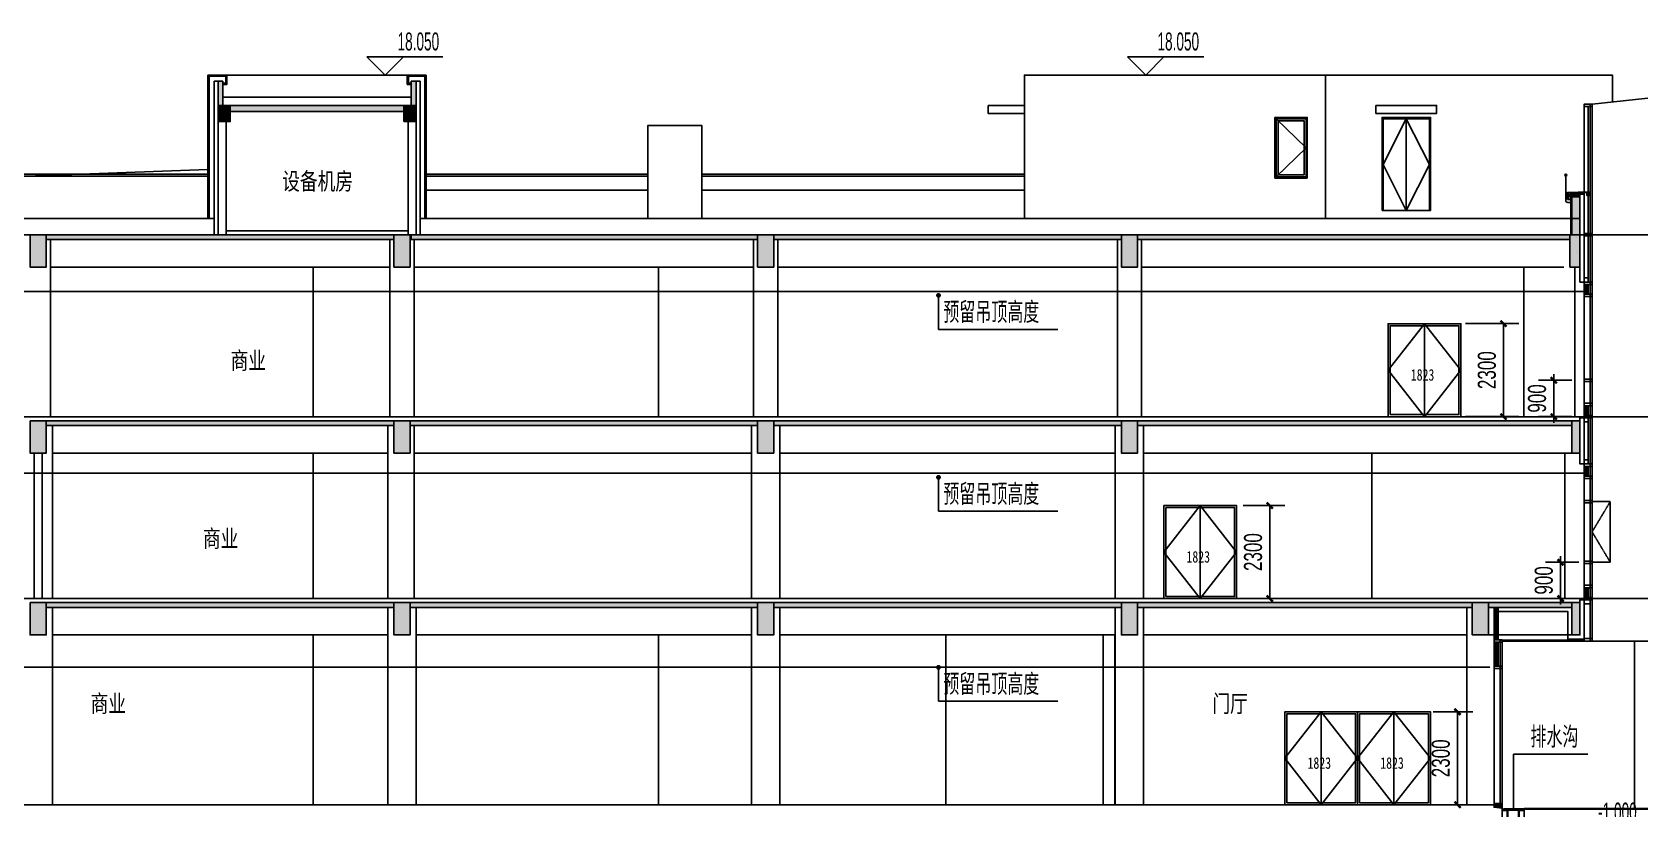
# Model space of a CAD drawing. Extents: x -186194 to 139607, y -228907 to -26595.
# Drawn here: x 79452 to 119230, y -204664 to -185454 of the extents above; entities that cross this region are included whole.
import ezdxf

# ---------------------------------------------------------------- set-up
doc = ezdxf.new("R2010")
doc.units = 0
doc.header["$LTSCALE"] = 10
doc.header["$MEASUREMENT"] = 0
doc.linetypes.add('DASH', pattern=[0.35, 0.25, -0.1])
for name, color, linetype in [('01-标注_尺寸', 124, 'Continuous'), ('01-标注_标高', 200, 'Continuous'), ('01-标注_符号', 200, 'Continuous'), ('02-TEXT_房间', 7, 'Continuous'), ('02-TEXT_标注', 130, 'Continuous'), ('05-填充_天正', 26, 'Continuous'), ('A-C_玻璃幕墙', 140, 'Continuous'), ('A-C_窗', 140, 'Continuous'), ('A-C_门', 150, 'Continuous'), ('A-D_龙骨', 152, 'Continuous'), ('A-E_栏杆', 232, 'Continuous'), ('A-SUR_保温', 222, 'Continuous'), ('A-SUR_吊顶', 40, 'Continuous'), ('A-SUR_看线', 231, 'Continuous'), ('A-SUR_面层', 191, 'Continuous'), ('A-TECH_结构', 21, 'Continuous'), ('A_STR-砌块墙', 121, 'Continuous'), ('A_STR-砼墙', 51, 'Continuous'), ('A_STR-砼柱', 51, 'Continuous'), ('D_石材', 111, 'Continuous'), ('D_铝板', 181, 'Continuous'), ('PUB_HATCH', 8, 'Continuous'), ('构造物', 145, 'Continuous'), ('钢龙骨', 173, 'Continuous')]:
    doc.layers.add(name, color=color, linetype=linetype)
doc.layers.add('04-不打印_辅助线', color=165, linetype='Continuous', plot=False)
doc.layers.add('ALP1_alum.panel', color=150, linetype='Continuous', lineweight=20)
doc.styles.add('_TCH_DIM', font='ros.shx', dxfattribs={"width": 0.8, "bigfont": 'jd.shx'})
doc.styles.add('_TCH_DIM_T3', font='ros.shx', dxfattribs={"width": 0.705882, "bigfont": 'jd.shx'})
doc.styles.get("Standard").update_dxf_attribs({"font": 'STXIHEI_0.TTF', "width": 0.75})
doc.dimstyles.new('_TCH_ARCH&&150', dxfattribs={"dimtxt": 446.25, "dimasz": 150, "dimexe": 375, "dimexo": 450, "dimgap": 189.375, "dimtad": 1, "dimdec": 0, "dimzin": 0, "dimdsep": 46, "dimtxsty": '_TCH_DIM_T3', "dimblk": 'ARCHTICK', "dimcen": 0.09, "dimclrt": 7, "dimazin": 2, "dimtfac": 1, "dimtdec": 0, "dimtix": 1, "dimtmove": 2, "dimatfit": 3, "dimfxl": 0, "dimtolj": 1, "dimtzin": 0, "dimarcsym": 0})
pattern_1 = [(45, (4697.017, 670), (-17.96051, 17.96051), []), (45, (4714.977, 670), (-17.96051, 17.96051), [12.7, -6.35])]

# ---------------------------------------------------------------- blocks, each defined once
blk = doc.blocks.new('A$C7BB36D39')
for points in [[(0, 0), (1800, 0), (1800, 2300), (0, 2300)], [(50, 50), (1750, 50), (1750, 2250), (50, 2250)]]:
    blk.add_lwpolyline(points, close=True)
for points in [[(900, 2300), (0, 1150), (900, 0)], [(900, 2300), (900, 0)], [(900, 2300), (1800, 1150), (900, 0)]]:
    blk.add_lwpolyline(points)
at = {"layer": '04-不打印_辅助线', "width": 0.75}
blk.add_text('1823', height=285.4, dxfattribs=at).set_placement((561, 891))
blk = doc.blocks.new('kyuhtr')
for points in [[(50, -30), (0, -30), (0, 30), (50, 30)], [(50, -30), (200, -30), (200, 30), (50, 30)]]:
    blk.add_lwpolyline(points, close=True)
blk = doc.blocks.new('$LinePat$岩棉板')
at = {"color": 0}
for p, q in [((0, -17), (12, -67)), ((12, -67), (24, -17))]:
    blk.add_line(p, q, dxfattribs=at)
for centre, start, end in [((12, -17), 0, 180), ((0, -67), 270, 0), ((24, -67), 180, 270)]:
    blk.add_arc(centre, 12, start, end, dxfattribs=at)
at = {"layer": 'Defpoints'}
blk.add_point((0, 0), dxfattribs=at)
at = {"layer": 'Defpoints', "color": 0}
blk.add_point((24, -84), dxfattribs=at)
blk = doc.blocks.new('*U19')
blk.add_lwpolyline([(0, 100), (800, 100), (800, 0), (0, 0)], close=True)
at = {"color": 8, "xscale": -1.190476189487072, "yscale": 1.188379012465143, "zscale": 1.188379012465143}
for p in [(29, 100), (57, 100), (86, 100), (114, 100), (143, 100), (171, 100), (200, 100), (229, 100), (257, 100), (286, 100), (314, 100), (343, 100), (371, 100), (400, 100), (429, 100), (457, 100), (486, 100), (514, 100), (543, 100), (571, 100), (600, 100), (629, 100), (657, 100), (686, 100), (714, 100), (743, 100), (771, 100), (800, 100)]:
    blk.add_blockref('$LinePat$岩棉板', p, dxfattribs=at)
blk = doc.blocks.new('*U21')
blk.add_lwpolyline([(0, 100), (590, 100), (590, 0), (0, 0)], close=True)
at = {"color": 8, "xscale": -1.229166665642361, "yscale": 1.188379012465143, "zscale": 1.188379012465143}
for p in [(29.5, 100), (59, 100), (88.5, 100), (118, 100), (147.5, 100), (177, 100), (206.5, 100), (236, 100), (265.5, 100), (295, 100), (324.5, 100), (354, 100), (383.5, 100), (413, 100), (442.5, 100), (472, 100), (501.5, 100), (531, 100), (560.5, 100), (590, 100)]:
    blk.add_blockref('$LinePat$岩棉板', p, dxfattribs=at)
blk = doc.blocks.new('*U13')
blk.add_lwpolyline([(0, 100), (240, 100), (240, 0), (0, 0)], close=True)
at = {"color": 8, "xscale": -1.249999998958333, "yscale": 1.188379012465143, "zscale": 1.188379012465143}
for p in [(30, 100), (60, 100), (90, 100), (120, 100), (150, 100), (180, 100), (210, 100), (240, 100)]:
    blk.add_blockref('$LinePat$岩棉板', p, dxfattribs=at)
blk = doc.blocks.new('A$C3FB54351')
at = {"layer": '05-填充_天正', "transparency": 33554641}
h = blk.add_hatch(dxfattribs=at)
h.set_pattern_fill('HEX', color=256, scale=1.5)
h.set_pattern_definition([(0, (-63177.6542, -44584.9073), (0, 2.474667), [1.42875, -2.8575]), (120, (-63177.6542, -44584.9073), (-2.14312449, -1.2373335), [1.42875, -2.8575]), (60, (-63176.2254, -44584.9073), (-2.14312449, 1.2373335), [1.42875, -2.8575])])
edge = h.paths.add_edge_path()
edge.add_ellipse((220, 47), major_axis=(0, 10.1), ratio=0.986294, start_angle=0, end_angle=360, ccw=False)
at = {"layer": '05-填充_天正'}
blk.add_arc((220, 74), 17.2, 234.5074, 305.4926, dxfattribs=at)
at = {"layer": '05-填充_天正', "transparency": 33554641, "extrusion": (0, 0, -1)}
blk.add_ellipse((220, 47), major_axis=(0, 10.1), ratio=0.986294, start_param=-1.570796, end_param=4.712389, dxfattribs=at)
at = {"layer": 'ALP1_alum.panel'}
for points in [[(-230, -127), (-230, -130), (-310, -130), (-310, 50), (210, 60), (210, 40), (-290, 30), (-290, -110), (-243, -110), (-243, -127)], [(207, 40), (207, 57), (-307, 47), (-307, -127), (-230, -127)]]:
    blk.add_lwpolyline(points, dxfattribs=at)
at = {"layer": '钢龙骨'}
for points in [[(230, 30), (230, -30), (170, -30), (170, 30)], [(226, 26), (226, -26), (174, -26), (174, 26)]]:
    blk.add_lwpolyline(points, close=True, dxfattribs=at)
blk = doc.blocks.new('dartt')
at = {"transparency": 33554641}
h = blk.add_hatch(dxfattribs=at)
h.set_pattern_fill('ANSI32', color=26)
h.set_pattern_definition([(45, (1294.211, 122.3605), (-3.367596, 3.367596), []), (45, (1296.4563, 122.3605), (-3.367596, 3.367596), [])])
edge = h.paths.add_edge_path()
edge.add_arc((0, 21), 4, 0, 90)
edge.add_line((0, 25), (0, 0))
edge.add_line((0, 0), (25, 0))
edge.add_arc((21, 0), 4, 0, 90)
edge.add_line((21, 4), (4, 4))
edge.add_line((4, 4), (4, 21))
blk.add_lwpolyline([(0, 25), (0, 0), (25, 0)])
blk.add_lwpolyline([(0, 25), (0, 25, -0.414214), (4, 21), (4, 4), (21, 4, -0.414214), (25, 0), (25, 0)], format="xyb")
blk = doc.blocks.new('$LinePat$素土夯实')
at = {"color": 0}
for p, q in [((0, -210), (210, 0)), ((120, -300), (420, 0)), ((420, 0), (608, -188)), ((495, -300), (795, 0)), ((615, 0), (705, -90)), ((210, -210), (300, -300)), ((315, -105), (502, -293)), ((705, -300), (795, -210))]:
    blk.add_line(p, q, dxfattribs=at)
blk = doc.blocks.new('drsrtg')
at = {"layer": '05-填充_天正'}
h = blk.add_hatch(dxfattribs=at)
h.set_pattern_fill('ANSI33', color=256, scale=8)
h.set_pattern_definition([(45, (4711.517, 670), (-17.96051, 17.96051), []), (45, (4729.477, 670), (-17.96051, 17.96051), [12.7, -6.35])])
h.paths.add_polyline_path([(-608, 580), (-608, 550), (-513, 550), (-513, 580)])
h = blk.add_hatch(dxfattribs=at)
h.set_pattern_fill('ANSI33', color=256, scale=8)
h.set_pattern_definition(pattern_1)
h.paths.add_polyline_path([(-448, 550), (-448, 580), (-498, 580), (-498, 550)])
h = blk.add_hatch(dxfattribs=at)
h.set_pattern_fill('ANSI33', color=256, scale=8)
h.set_pattern_definition(pattern_1)
h.paths.add_polyline_path([(-383, 550), (-383, 580), (-433, 580), (-433, 550)])
h = blk.add_hatch(dxfattribs=at)
h.set_pattern_fill('ANSI33', color=256, scale=8)
h.set_pattern_definition(pattern_1)
h.paths.add_polyline_path([(-318, 550), (-318, 580), (-368, 580), (-368, 550)])
h = blk.add_hatch(dxfattribs=at)
h.set_pattern_fill('ANSI33', color=256, scale=8)
h.set_pattern_definition(pattern_1)
h.paths.add_polyline_path([(-253, 550), (-253, 580), (-303, 580), (-303, 550)])
h = blk.add_hatch(dxfattribs=at)
h.set_pattern_fill('ANSI33', color=256, scale=8)
h.set_pattern_definition([(45, (4721.517, 670), (-17.96051, 17.96051), []), (45, (4739.477, 670), (-17.96051, 17.96051), [12.7, -6.35])])
h.paths.add_polyline_path([(-108, 550), (-108, 580), (-238, 580), (-238, 550)])
blk.add_lwpolyline([(-500, 550), (-500, 240), (-240, 240), (-240, 550)], dxfattribs=at)
at = {"layer": 'A-SUR_面层'}
for p, q in [((-108, 580), (-608, 580)), ((-608, 550), (-608, 580)), ((-108, 550), (-608, 550)), ((-513, 550), (-513, 580)), ((-498, 550), (-498, 580)), ((-448, 550), (-448, 580)), ((-433, 550), (-433, 580)), ((-383, 550), (-383, 580)), ((-368, 550), (-368, 580)), ((-318, 550), (-318, 580)), ((-303, 550), (-303, 580)), ((-253, 550), (-253, 580)), ((-238, 550), (-238, 580)), ((-108, 550), (-108, 580))]:
    blk.add_line(p, q, dxfattribs=at)
at = {"layer": 'A_STR-砌块墙'}
for points in [[(-640, 540), (-520, 540), (-520, 120), (-220, 120), (-220, 540), (-100, 540), (-100, 0), (-640, 0), (-640, 540)], [(-100, 0), (-740, 0), (-740, -100), (0, -100), (0, 0), (-520, 0)]]:
    blk.add_lwpolyline(points, dxfattribs=at)
at = {"layer": 'A-SUR_看线', "xscale": -0.1861635220123852, "yscale": 0.1666666666666667, "zscale": 0.1666666666666667}
for p in [(-592, -100), (-444, -100), (-296, -100), (-148, -100), (0, -100)]:
    blk.add_blockref('$LinePat$素土夯实', p, dxfattribs=at)
at = {"layer": '构造物', "linetype": 'DASH', "ltscale": 0.2}
blk.add_blockref('dartt', (-620, 540), dxfattribs=at)
at = {"layer": '构造物', "linetype": 'DASH', "ltscale": 0.2, "xscale": -1}
blk.add_blockref('dartt', (-100, 540), dxfattribs=at)
blk = doc.blocks.new('A$C09AA4564')
at = {"layer": 'D_铝板'}
blk.add_lwpolyline([(0, 0), (0, -80), (200, -60), (200, -40), (20, -58), (20, 0)], close=True, dxfattribs=at)
at = {"layer": 'A-D_龙骨'}
blk.add_blockref('kyuhtr', (0, 0), dxfattribs=at)
blk = doc.blocks.new('_FZH')
blk.add_lwpolyline([(-0.5, -0.5), (0.5, -0.5), (0.5, 0.5), (-0.5, 0.5)], close=True)
at = {"layer": 'PUB_HATCH'}
blk.add_solid([(-0.5, -0.5), (0.5, -0.5), (-0.5, 0.5), (0.5, 0.5)], dxfattribs=at)
blk = doc.blocks.new('_ArchTick')
at = {"color": 0, "linetype": 'ByBlock', "const_width": 0.4}
blk.add_lwpolyline([(-0.5, -0.5), (0.5, 0.5)], dxfattribs=at)
blk = doc.blocks.new('*D196')
at = {"layer": '01-标注_尺寸', "color": 0, "lineweight": -2, "transparency": 16777216}
for p, q in [((114917, -192664), (116233, -192664)), ((115858, -194964), (115858, -192664)), ((114917, -194964), (116233, -194964))]:
    blk.add_line(p, q, dxfattribs=at)
at = {"layer": 'Defpoints', "color": 0, "transparency": 16777216}
for p in [(114467, -192664), (115858, -192664), (114467, -194964)]:
    blk.add_point(p, dxfattribs=at)
at = {"layer": '01-标注_尺寸', "color": 0, "lineweight": -2, "transparency": 16777216, "xscale": 150, "yscale": 150, "zscale": 150}
for p, rotation in [((115858, -192664), 90), ((115858, -194964), 270)]:
    blk.add_blockref('_ArchTick', p, dxfattribs=dict(at, rotation=rotation))
at = {"layer": '01-标注_尺寸', "color": 7, "transparency": 16777216, "insert": (115446, -193814), "char_height": 446.2, "attachment_point": 5, "rotation": 90, "style": '_TCH_DIM_T3'}
blk.add_mtext('\\A1;2300', dxfattribs=at)
blk = doc.blocks.new('*D197')
at = {"layer": '01-标注_尺寸', "color": 0, "lineweight": -2, "transparency": 16777216}
for p, q in [((109412, -197164), (110448, -197164)), ((110074, -199464), (110074, -197164)), ((109412, -199464), (110448, -199464))]:
    blk.add_line(p, q, dxfattribs=at)
at = {"layer": 'Defpoints', "color": 0, "transparency": 16777216}
for p in [(108962, -197164), (110074, -197164), (108962, -199464)]:
    blk.add_point(p, dxfattribs=at)
at = {"layer": '01-标注_尺寸', "color": 0, "lineweight": -2, "transparency": 16777216, "xscale": 150, "yscale": 150, "zscale": 150}
for p, rotation in [((110074, -197164), 90), ((110074, -199464), 270)]:
    blk.add_blockref('_ArchTick', p, dxfattribs=dict(at, rotation=rotation))
at = {"layer": '01-标注_尺寸', "color": 7, "transparency": 16777216, "insert": (109661, -198314), "char_height": 446.2, "attachment_point": 5, "rotation": 90, "style": '_TCH_DIM_T3'}
blk.add_mtext('\\A1;2300', dxfattribs=at)
blk = doc.blocks.new('*D198')
at = {"layer": '01-标注_尺寸', "color": 0, "lineweight": -2, "transparency": 16777216}
for p, q in [((114118, -202265), (115094, -202265)), ((114719, -204565), (114719, -202265)), ((114118, -204565), (115094, -204565))]:
    blk.add_line(p, q, dxfattribs=at)
at = {"layer": 'Defpoints', "color": 0, "transparency": 16777216}
for p in [(113668, -202265), (114719, -202265), (113668, -204565)]:
    blk.add_point(p, dxfattribs=at)
at = {"layer": '01-标注_尺寸', "color": 0, "lineweight": -2, "transparency": 16777216, "xscale": 150, "yscale": 150, "zscale": 150}
for p, rotation in [((114719, -202265), 90), ((114719, -204565), 270)]:
    blk.add_blockref('_ArchTick', p, dxfattribs=dict(at, rotation=rotation))
at = {"layer": '01-标注_尺寸', "color": 7, "transparency": 16777216, "insert": (114307, -203415), "char_height": 446.2, "attachment_point": 5, "rotation": 90, "style": '_TCH_DIM_T3'}
blk.add_mtext('\\A1;2300', dxfattribs=at)
blk = doc.blocks.new('*D202')
at = {"layer": '01-标注_尺寸', "color": 0, "lineweight": -2, "transparency": 16777216}
for p, q in [((117268, -198564), (117268, -198414)), ((117718, -198564), (116892, -198564)), ((117268, -199464), (117268, -198564)), ((117718, -199464), (116892, -199464)), ((117268, -199464), (117268, -199614))]:
    blk.add_line(p, q, dxfattribs=at)
at = {"layer": 'Defpoints', "color": 0, "transparency": 16777216}
for p in [(117268, -198564), (118168, -198564), (118168, -199464)]:
    blk.add_point(p, dxfattribs=at)
at = {"layer": '01-标注_尺寸', "color": 0, "lineweight": -2, "transparency": 16777216, "xscale": 150, "yscale": 150, "zscale": 150}
for p, rotation in [((117268, -198564), 270), ((117268, -199464), 90)]:
    blk.add_blockref('_ArchTick', p, dxfattribs=dict(at, rotation=rotation))
at = {"layer": '01-标注_尺寸', "color": 7, "transparency": 16777216, "insert": (116855, -199014), "char_height": 446.2, "attachment_point": 5, "rotation": 90, "style": '_TCH_DIM_T3'}
blk.add_mtext('\\A1;900', dxfattribs=at)
blk = doc.blocks.new('*D203')
at = {"layer": '01-标注_尺寸', "color": 0, "lineweight": -2, "transparency": 16777216}
for p, q in [((117550, -194064), (116725, -194064)), ((117100, -194064), (117100, -193914)), ((117100, -194964), (117100, -194064)), ((117550, -194964), (116725, -194964)), ((117100, -194964), (117100, -195114))]:
    blk.add_line(p, q, dxfattribs=at)
at = {"layer": 'Defpoints', "color": 0, "transparency": 16777216}
for p in [(117100, -194064), (118000, -194064), (118000, -194964)]:
    blk.add_point(p, dxfattribs=at)
at = {"layer": '01-标注_尺寸', "color": 0, "lineweight": -2, "transparency": 16777216, "xscale": 150, "yscale": 150, "zscale": 150}
for p, rotation in [((117100, -194064), 270), ((117100, -194964), 90)]:
    blk.add_blockref('_ArchTick', p, dxfattribs=dict(at, rotation=rotation))
at = {"layer": '01-标注_尺寸', "color": 7, "transparency": 16777216, "insert": (116688, -194514), "char_height": 446.2, "attachment_point": 5, "rotation": 90, "style": '_TCH_DIM_T3'}
blk.add_mtext('\\A1;900', dxfattribs=at)

msp = doc.modelspace()

# ---------------------------------------------------------------- hatches: boundary and pattern name
at = {"layer": '05-填充_天正'}
for points in [[(84051.7, -187264.5), (84171.7, -187264.5), (84171.7, -186664.5), (84051.7, -186664.5)], [(88831.7, -187264.5), (88951.7, -187264.5), (88951.7, -186664.5), (88831.7, -186664.5)], [(84351.7, -187414.5), (88651.7, -187414.5), (88651.7, -187264.5), (84351.7, -187264.5)], [(117548.5, -190464.5), (117748.5, -190464.5), (117748.5, -189524.5), (117548.5, -189524.5)], [(79801.7, -190464.5), (79801.7, -190584.5), (84151.7, -190584.5), (84151.7, -190464.5)], [(88401.7, -190584.5), (88401.7, -190464.5), (84151.7, -190464.5), (84151.7, -190584.5)], [(88801.7, -190464.5), (88801.7, -190584.5), (88851.7, -190584.5), (88851.7, -190464.5)], [(97401.7, -190584.5), (97401.7, -190464.5), (88851.7, -190464.5), (88851.7, -190584.5)], [(106401.7, -190584.5), (106401.7, -190464.5), (97801.7, -190464.5), (97801.7, -190584.5)], [(117498.5, -190584.5), (117498.5, -190464.5), (106801.7, -190464.5), (106801.7, -190584.5)], [(88401.7, -195184.5), (88401.7, -195064.5), (79801.7, -195064.5), (79801.7, -195184.5)], [(97401.7, -195184.5), (97401.7, -195064.5), (88801.7, -195064.5), (88801.7, -195184.5)], [(106401.7, -195184.5), (106401.7, -195064.5), (97801.7, -195064.5), (97801.7, -195184.5)], [(117548.5, -195184.5), (117548.5, -195064.5), (106801.7, -195064.5), (106801.7, -195184.5)], [(88401.7, -199684.5), (88401.7, -199564.5), (79801.7, -199564.5), (79801.7, -199684.5)], [(97401.7, -199684.5), (97401.7, -199564.5), (88801.7, -199564.5), (88801.7, -199684.5)], [(106401.7, -199684.5), (106401.7, -199564.5), (97801.7, -199564.5), (97801.7, -199684.5)], [(115083.8, -199684.5), (115083.8, -199564.5), (106801.7, -199564.5), (106801.7, -199684.5)], [(115483.8, -199564.5), (115483.8, -199684.5), (117548.5, -199684.5), (117548.5, -199564.5)]]:
    msp.add_hatch(color=256, dxfattribs=at).paths.add_polyline_path(points)

# ---------------------------------------------------------------- linework, layer by layer
at = {"layer": '01-标注_标高'}
for p, q in [((88186.2, -186514.5), (87736.2, -186064.5)), ((87736.2, -186064.5), (89609.5, -186064.5)), ((88186.2, -186514.5), (88636.2, -186064.5)), ((107003.7, -186514.5), (106553.7, -186064.5)), ((106553.7, -186064.5), (108441.5, -186064.5)), ((107003.7, -186514.5), (107453.7, -186064.5))]:
    msp.add_line(p, q, dxfattribs=at)
at = {"layer": '01-标注_符号'}
for p, q in [((101876.7, -191964.5), (101876.7, -192804.5)), ((101876.7, -192804.5), (104826.6, -192804.5)), ((101876.7, -196464.5), (101876.7, -197304.5)), ((101876.7, -197304.5), (104826.6, -197304.5)), ((101876.7, -201164.5), (101876.7, -202004.5)), ((101876.7, -202004.5), (104826.6, -202004.5)), ((116106.7, -204664.5), (116106.7, -203309)), ((116106.7, -203309), (117943, -203309))]:
    msp.add_line(p, q, dxfattribs=at)
at = {"layer": '01-标注_符号', "const_width": 60}
for points in [[(101876.7, -191934.5, 1), (101876.7, -191994.5, 1)], [(101876.7, -196434.5, 1), (101876.7, -196494.5, 1)], [(101876.7, -201134.5, 1), (101876.7, -201194.5, 1)]]:
    msp.add_lwpolyline(points, format="xyb", close=True, dxfattribs=at)
at = {"layer": '04-不打印_辅助线'}
for points in [[(-8970.8, -190464.5), (122168.1, -190464.5)], [(-8970.8, -194964.5), (122168.1, -194964.5)], [(-8970.8, -199464.5), (122168.1, -199464.5)]]:
    msp.add_lwpolyline(points, dxfattribs=at)
at = {"layer": '04-不打印_辅助线', "linetype": 'DASH'}
msp.add_lwpolyline([(118048.5, -198564.5), (118498.5, -198564.5), (118498.5, -197064.5), (118048.5, -197064.5)], close=True, dxfattribs=at)
msp.add_lwpolyline([(118498.5, -197064.5), (118048.5, -197814.5), (118498.5, -198564.5)], dxfattribs=at)
at = {"layer": 'A-C_玻璃幕墙'}
for points in [[(115824.7, -200484.5), (115824.7, -204704.5)], [(115824.7, -204564.5), (115824.7, -200514.5)]]:
    msp.add_lwpolyline(points, dxfattribs=at)
at = {"layer": 'A-C_窗'}
for points in [[(117848.5, -187295.3), (117848.5, -200514.5)], [(117998.5, -187295.3), (117998.5, -200514.5)], [(118048.5, -187295.3), (118048.5, -200514.5)], [(115624.7, -199684.5), (115624.7, -204534.5)], [(115774.7, -200484.5), (115774.7, -204534.5)], [(115824.7, -200484.5), (115824.7, -204534.5)]]:
    msp.add_lwpolyline(points, dxfattribs=at)
at = {"layer": 'A-C_门'}
msp.add_line((113451.7, -187594.5), (113451.7, -189864.5), dxfattribs=at)
for points in [[(110231.7, -189034.5), (110231.7, -187594.5), (110971.7, -187594.5), (110971.7, -189034.5)], [(110281.7, -188984.5), (110281.7, -187644.5), (110921.7, -187644.5), (110921.7, -188984.5)], [(112881.7, -189864.5), (112881.7, -187594.5), (114021.7, -187594.5), (114021.7, -189864.5)], [(113451.7, -187594.5), (114021.7, -188729.5), (113451.7, -189864.5), (112881.7, -188729.5)]]:
    msp.add_lwpolyline(points, close=True, dxfattribs=at)
msp.add_lwpolyline([(110231.7, -187594.5), (110971.7, -188314.5), (110231.7, -189034.5)], dxfattribs=at)
at = {"layer": 'A-E_栏杆'}
for p, q in [((83801.7, -188964.5), (70771.7, -188964.5)), ((83801.7, -189014.5), (70771.7, -189014.5)), ((89201.7, -188964.5), (94681.7, -188964.5)), ((89201.7, -189014.5), (94681.7, -189014.5)), ((96021.7, -188964.5), (104001.7, -188964.5)), ((96021.7, -189014.5), (104001.7, -189014.5))]:
    msp.add_line(p, q, dxfattribs=at)
msp.add_lwpolyline([(117395.8, -189014.5), (117395.8, -189614.5, 0.4142136), (117445.8, -189664.5), (117518.5, -189664.5)], format="xyb", dxfattribs=at)
for radius in [25, 22]:
    msp.add_circle((117395.8, -188989.5), radius, dxfattribs=at)
at = {"layer": 'A-SUR_保温'}
for p, q in [((83951.7, -186664.5), (84051.7, -186664.5)), ((83951.7, -186664.5), (83951.7, -187464.5)), ((89051.7, -186664.5), (88951.7, -186664.5)), ((89051.7, -186664.5), (89051.7, -187464.5)), ((83951.7, -187464.5), (83951.7, -190464.5)), ((89051.7, -187464.5), (89051.7, -190464.5)), ((117518.5, -189464.5), (117848.5, -189464.5)), ((117518.5, -189524.5), (117518.5, -190464.5))]:
    msp.add_line(p, q, dxfattribs=at)
msp.add_lwpolyline([(117748.5, -189464.5), (117748.5, -191634.5), (117948.5, -191634.5), (117948.5, -191534.5), (117848.5, -191534.5), (117848.5, -189464.5)], close=True, dxfattribs=at)
for points in [[(117748.5, -195064.5), (117748.5, -194994.5), (117948.5, -194994.5), (117948.5, -195094.5), (117848.5, -195094.5), (117848.5, -196034.5), (117948.5, -196034.5), (117948.5, -196134.5), (117748.5, -196134.5), (117748.5, -195864.5)], [(117748.5, -199564.5), (117748.5, -199494.5), (117998.5, -199494.5), (117998.5, -199594.5), (117848.5, -199594.5), (117848.5, -200464.5), (117448.5, -200464.5), (117448.5, -199784.5), (115724.7, -199784.5)]]:
    msp.add_lwpolyline(points, dxfattribs=at)
at = {"layer": 'A-SUR_吊顶', "linetype": 'DASH'}
for points in [[(21068.5, -191864.5), (117848.5, -191864.5)], [(-1367.3, -196364.5), (117848.5, -196364.5)], [(2721.8, -201164.5), (115524.7, -201164.5)]]:
    msp.add_lwpolyline(points, dxfattribs=at)
at = {"layer": 'A-SUR_看线'}
for p, q in [((84271.5, -186514.5), (88732, -186514.5)), ((111451.7, -186514.5), (111451.7, -190064.5)), ((118048.5, -200514.5), (119101.7, -200514.5))]:
    msp.add_line(p, q, dxfattribs=at)
for points in [[(104001.7, -190064.5), (104001.7, -186514.5), (118551.7, -186514.5), (118551.7, -187181.2)], [(119101.7, -204664.5), (119101.7, -200514.5), (122943.7, -200514.5), (122943.7, -187913.8), (122943.7, -187913.8), (122943.7, -187864.5), (121498.7, -188546.3), (121498.7, -186864.5), (118048.5, -187235.3)], [(96021.7, -190064.5), (96021.7, -187764.5), (94681.7, -187764.5), (94681.7, -190064.5)], [(83801.7, -188851.5), (70771.7, -189327.9)], [(94681.7, -189364.5), (89201.7, -189364.5)], [(104001.7, -189364.5), (96021.7, -189364.5)], [(86401.7, -191264.5), (86401.7, -194964.5)], [(94951.7, -191264.5), (94951.7, -194964.5)], [(116362.7, -191264.5), (116362.7, -194964.5)], [(117623.7, -191264.5), (117623.7, -194964.5)], [(86401.7, -195864.5), (86401.7, -199464.5)], [(112601.7, -195864.5), (112601.7, -199464.5)], [(117374.6, -195864.5), (117374.6, -199464.5)], [(86401.7, -200364.5), (86401.7, -204564.5)], [(94951.7, -200364.5), (94951.7, -204564.5)], [(102056.2, -200364.5), (102056.2, -204564.5)]]:
    msp.add_lwpolyline(points, dxfattribs=at)
for points in [[(103101.7, -187264.5), (104001.7, -187264.5), (104001.7, -187464.5), (103101.7, -187464.5)], [(112701.7, -187264.5), (114201.7, -187264.5), (114201.7, -187464.5), (112701.7, -187464.5)], [(111001.7, -189064.5), (110201.7, -189064.5), (110201.7, -187564.5), (111001.7, -187564.5)], [(112851.7, -189864.5), (112851.7, -187564.5), (114051.7, -187564.5), (114051.7, -189864.5)]]:
    msp.add_lwpolyline(points, close=True, dxfattribs=at)
at = {"layer": 'A-SUR_面层'}
for points in [[(84171.7, -187064.5), (88831.7, -187064.5)], [(21398.5, -190064.5), (83951.7, -190064.5)], [(89051.7, -190064.5), (117748.5, -190064.5)], [(84251.7, -190364.5), (88751.7, -190364.5)], [(21068.5, -194964.5), (117748.5, -194964.5)], [(-1367.3, -199464.5), (117748.5, -199464.5)], [(2721.8, -204564.5), (115824.7, -204564.5)]]:
    msp.add_lwpolyline(points, dxfattribs=at)
at = {"layer": 'A-TECH_结构'}
msp.add_line((117548.5, -200364.5), (115483.8, -200364.5), dxfattribs=at)
for points in [[(79901.7, -190584.5), (79901.7, -194964.5)], [(88301.7, -190584.5), (88301.7, -194964.5)], [(88901.7, -190584.5), (88901.7, -194964.5)], [(97301.7, -190584.5), (97301.7, -194964.5)], [(97901.7, -190584.5), (97901.7, -194964.5)], [(106301.7, -190584.5), (106301.7, -194964.5)], [(106901.7, -190584.5), (106901.7, -194964.5)], [(88301.7, -191264.5), (79901.7, -191264.5)], [(97301.7, -191264.5), (88901.7, -191264.5)], [(106301.7, -191264.5), (97901.7, -191264.5)], [(117348.5, -191264.5), (106901.7, -191264.5)], [(79951.7, -195184.5), (79951.7, -199464.5)], [(88251.7, -195184.5), (88251.7, -199464.5)], [(88901.7, -195184.5), (88901.7, -199464.5)], [(97251.7, -195184.5), (97251.7, -199464.5)], [(97951.7, -195184.5), (97951.7, -199464.5)], [(106251.7, -195184.5), (106251.7, -199464.5)], [(106951.7, -195184.5), (106951.7, -199464.5)], [(88251.7, -195864.5), (79951.7, -195864.5)], [(97251.7, -195864.5), (88901.7, -195864.5)], [(106251.7, -195864.5), (97951.7, -195864.5)], [(117548.5, -195864.5), (106951.7, -195864.5)], [(79951.7, -199684.5), (79951.7, -204564.5)], [(88251.7, -199684.5), (88251.7, -204564.5)], [(88951.7, -199684.5), (88951.7, -204564.5)], [(97251.7, -199684.5), (97251.7, -204564.5)], [(97951.7, -199684.5), (97951.7, -204564.5)], [(106251.7, -199684.5), (106251.7, -204564.5)], [(106951.7, -199684.5), (106951.7, -204564.5)], [(114946.7, -199684.5), (114946.7, -204564.5)], [(88251.7, -200364.5), (79951.7, -200364.5)], [(97251.7, -200364.5), (88951.7, -200364.5)], [(106251.7, -200364.5), (97951.7, -200364.5)], [(114946.7, -200364.5), (106951.7, -200364.5)]]:
    msp.add_lwpolyline(points, dxfattribs=at)
at = {"layer": 'A_STR-砌块墙'}
for p, q in [((84051.7, -187664.5), (84051.7, -190464.5)), ((84251.7, -187664.5), (84251.7, -190464.5)), ((88751.7, -187664.5), (88751.7, -190464.5)), ((88951.7, -187664.5), (88951.7, -190464.5)), ((79501.7, -195864.5), (79501.7, -199464.5)), ((79701.7, -195864.5), (79701.7, -199464.5)), ((79701.7, -199464.5), (79501.7, -199464.5)), ((105948.3, -200364.5), (105948.3, -204564.5)), ((106236.3, -200364.5), (105948.3, -200364.5)), ((106236.3, -200364.5), (106236.3, -204564.5)), ((106236.3, -204564.5), (105948.3, -204564.5))]:
    msp.add_line(p, q, dxfattribs=at)
at = {"layer": 'A_STR-砌块墙', "const_width": 50}
msp.add_lwpolyline([(116364.7, -204664.5), (121240.8, -204664.5)], dxfattribs=at)
at = {"layer": 'A_STR-砼墙'}
for p, q in [((84051.7, -186664.5), (84051.7, -187264.5)), ((84171.7, -186664.5), (84051.7, -186664.5)), ((84171.7, -186664.5), (84171.7, -187264.5)), ((88831.7, -186664.5), (88831.7, -187264.5)), ((88951.7, -186664.5), (88831.7, -186664.5)), ((88951.7, -186664.5), (88951.7, -187264.5)), ((84351.7, -187264.5), (88651.7, -187264.5)), ((84351.7, -187414.5), (88651.7, -187414.5)), ((117548.5, -189524.5), (117548.5, -190464.5)), ((117748.5, -189524.5), (117748.5, -190464.5)), ((79801.7, -190464.5), (84151.7, -190464.5)), ((84151.7, -190464.5), (88401.7, -190464.5)), ((88801.7, -190464.5), (88851.7, -190464.5)), ((88851.7, -190464.5), (97401.7, -190464.5)), ((97801.7, -190464.5), (106401.7, -190464.5)), ((106801.7, -190464.5), (117498.5, -190464.5)), ((117658.5, -190524.5), (117658.5, -190524.5)), ((79801.7, -190584.5), (84151.7, -190584.5)), ((84151.7, -190584.5), (88401.7, -190584.5)), ((88801.7, -190584.5), (88851.7, -190584.5)), ((88851.7, -190584.5), (97401.7, -190584.5)), ((97801.7, -190584.5), (106401.7, -190584.5)), ((106801.7, -190584.5), (117498.5, -190584.5)), ((117658.5, -190894.5), (117658.5, -190894.5)), ((117658.5, -191264.5), (117658.5, -191264.5)), ((79801.7, -195064.5), (88401.7, -195064.5)), ((79801.7, -195184.5), (88401.7, -195184.5)), ((88801.7, -195064.5), (97401.7, -195064.5)), ((88801.7, -195184.5), (97401.7, -195184.5)), ((97801.7, -195064.5), (106401.7, -195064.5)), ((97801.7, -195184.5), (106401.7, -195184.5)), ((106801.7, -195064.5), (117548.5, -195064.5)), ((106801.7, -195184.5), (117548.5, -195184.5)), ((79801.7, -199564.5), (88401.7, -199564.5)), ((79801.7, -199684.5), (88401.7, -199684.5)), ((88801.7, -199564.5), (97401.7, -199564.5)), ((88801.7, -199684.5), (97401.7, -199684.5)), ((97801.7, -199564.5), (106401.7, -199564.5)), ((97801.7, -199684.5), (106401.7, -199684.5)), ((106801.7, -199564.5), (115083.8, -199564.5)), ((106801.7, -199684.5), (115083.8, -199684.5)), ((115483.8, -199564.5), (117548.5, -199564.5)), ((115483.8, -199684.5), (117548.5, -199684.5))]:
    msp.add_line(p, q, dxfattribs=at)
at = {"layer": 'D_石材'}
for points in [[(83801.7, -186514.5), (84271.5, -186514.5), (84271.5, -186744.5), (84171.7, -186744.5), (84171.7, -186714.5), (84241.5, -186714.5), (84241.5, -186544.5), (83831.7, -186544.5), (83831.7, -190064.5), (83801.7, -190064.5)], [(89201.7, -186514.5), (88732, -186514.5), (88732, -186744.5), (88831.7, -186744.5), (88831.7, -186714.5), (88762, -186714.5), (88762, -186544.5), (89171.7, -186544.5), (89171.7, -190064.5), (89201.7, -190064.5)]]:
    msp.add_lwpolyline(points, close=True, dxfattribs=at)
at = {"layer": 'D_铝板'}
for p, q in [((117948.5, -190434.5), (117948.5, -187295.3)), ((117948.5, -191634.5), (117948.5, -190494.5))]:
    msp.add_line(p, q, dxfattribs=at)
for points in [[(117948.5, -194694.5), (117948.5, -194934.5)], [(117948.5, -194994.5), (117948.5, -196134.5)], [(115824.7, -200494.5), (117848.5, -200494.5)], [(115824.7, -200514.5), (118048.5, -200514.5)]]:
    msp.add_lwpolyline(points, dxfattribs=at)

# ---------------------------------------------------------------- block references
for name, p in [('A$C3FB54351', (117748.5, -189464.5)), ('drsrtg', (116464.7, -205244.5))]:
    msp.add_blockref(name, p)
at = {"xscale": -1, "rotation": 359.9999972185656}
msp.add_blockref('A$C09AA4564', (115824.7, -204564.5), dxfattribs=at)
at = {"layer": 'A-C_门'}
for p in [(113001.7, -194964.5), (107451.7, -199464.5), (110446.6, -204564.5), (112246.6, -204564.5)]:
    msp.add_blockref('A$C7BB36D39', p, dxfattribs=at)
at = {"layer": 'A-D_龙骨', "xscale": -1}
for p in [(118048.5, -187265.3), (118048.5, -190464.5), (118048.5, -191664.5), (118048.5, -191964.5), (118048.5, -194064.5), (118048.5, -194664.5), (118048.5, -194964.5), (118048.5, -196164.5), (118048.5, -196464.5), (118048.5, -197064.5), (118048.5, -198564.5), (118048.5, -199164.5), (118048.5, -199464.5), (118048.5, -200484.5), (115824.7, -200514.5), (115824.7, -201164.5)]:
    msp.add_blockref('kyuhtr', p, dxfattribs=at)
at = {"layer": 'A-SUR_保温', "xscale": -1, "rotation": 270}
for name, p in [('*U13', (117848.5, -191934.5)), ('*U13', (117848.5, -194934.5)), ('*U13', (117848.5, -196434.5)), ('*U13', (117848.5, -199434.5)), ('*U19', (115624.7, -200484.5)), ('*U21', (115624.7, -201134.5))]:
    msp.add_blockref(name, p, dxfattribs=at)
at = {"layer": 'A_STR-砼柱', "xscale": 300, "yscale": 400, "zscale": 400}
for p in [(84201.7, -187464.5), (88801.7, -187464.5)]:
    msp.add_blockref('_FZH', p, dxfattribs=at)
at = {"layer": 'A_STR-砼柱', "rotation": 270}
for p, xscale, yscale, zscale in [((117618.5, -189494.5), 60, 260, 260), ((79601.7, -190864.5), 800, 400, 400), ((88601.7, -190864.5), 800, 400, 400), ((97601.7, -190864.5), 800, 400, 400), ((106601.7, -190864.5), 800, 400, 400), ((117623.5, -190864.5), 800, 249.9999999989523, 249.9999999989523), ((79601.7, -195464.5), 800, 400, 400), ((88601.7, -195464.5), 800, 400, 400), ((97601.7, -195464.5), 800, 400, 400), ((106601.7, -195464.5), 800, 400, 400), ((117648.5, -195464.5), 800, 199.9999999989523, 199.9999999989523), ((79601.7, -199964.5), 800, 400, 400), ((88601.7, -199964.5), 800, 400, 400), ((97601.7, -199964.5), 800, 400, 400), ((106601.7, -199964.5), 800, 400, 400), ((115283.8, -199964.5), 800, 400, 400), ((117648.5, -199964.5), 800, 200.0000000037253, 200.0000000037253)]:
    msp.add_blockref('_FZH', p, dxfattribs=dict(at, xscale=xscale, yscale=yscale, zscale=zscale))

# ---------------------------------------------------------------- texts
at = {"layer": '02-TEXT_房间', "width": 0.75}
for s, p in [('设备机房', (85637.9, -189354.9)), ('商业', (84360.8, -193789.9)), ('商业', (83678, -198193.4)), ('商业', (80897.8, -202275.3)), ('门厅', (108654.3, -202275.3))]:
    msp.add_text(s, height=428.14, dxfattribs=at).set_placement(p)
at = {"layer": '02-TEXT_标注', "style": '_TCH_DIM'}
for s, height, width, p in [('18.050', 446.25, 0.564706, (88492.1, -185907)), ('18.050', 446.25, 0.564706, (107294.6, -185907)), ('预留吊顶高度', 520.93, 0.8, (101996.1, -192647)), ('预留吊顶高度', 520.93, 0.8, (101996.1, -197147)), ('预留吊顶高度', 520.93, 0.8, (101996.1, -201847)), ('排水沟', 520.93, 0.8, (116522.2, -203151.5)), ('-1.000', 446.25, 0.564706, (118197.4, -204957))]:
    msp.add_text(s, height=height, dxfattribs=dict(at, width=width)).set_placement(p)

# ---------------------------------------------------------------- dimensions: what is measured, and where the dimension line sits
at = {"layer": '01-标注_尺寸'}
for p1, p2, distance, picture, middle in [((114466.7, -194964.5), (114466.7, -192664.5), -1391.3, '*D196', (115445.5, -193814.5)), ((118000.1, -194964.5), (118000.1, -194064.5), 900, '*D203', (116687.6, -194514.5)), ((108961.7, -199464.5), (108961.7, -197164.5), -1111.8, '*D197', (109661, -198314.5)), ((118167.5, -199464.5), (118167.5, -198564.5), 900, '*D202', (116855, -199014.5)), ((113668.1, -204564.5), (113668.1, -202264.5), -1050.9, '*D198', (114306.5, -203414.5))]:
    dim = msp.add_aligned_dim(p1=p1, p2=p2, distance=distance, dimstyle='_TCH_ARCH&&150', dxfattribs=at)
    dim.commit()
    dim.dimension.update_dxf_attribs({"geometry": picture, "text_midpoint": middle})

doc.saveas('drawing.dxf')
